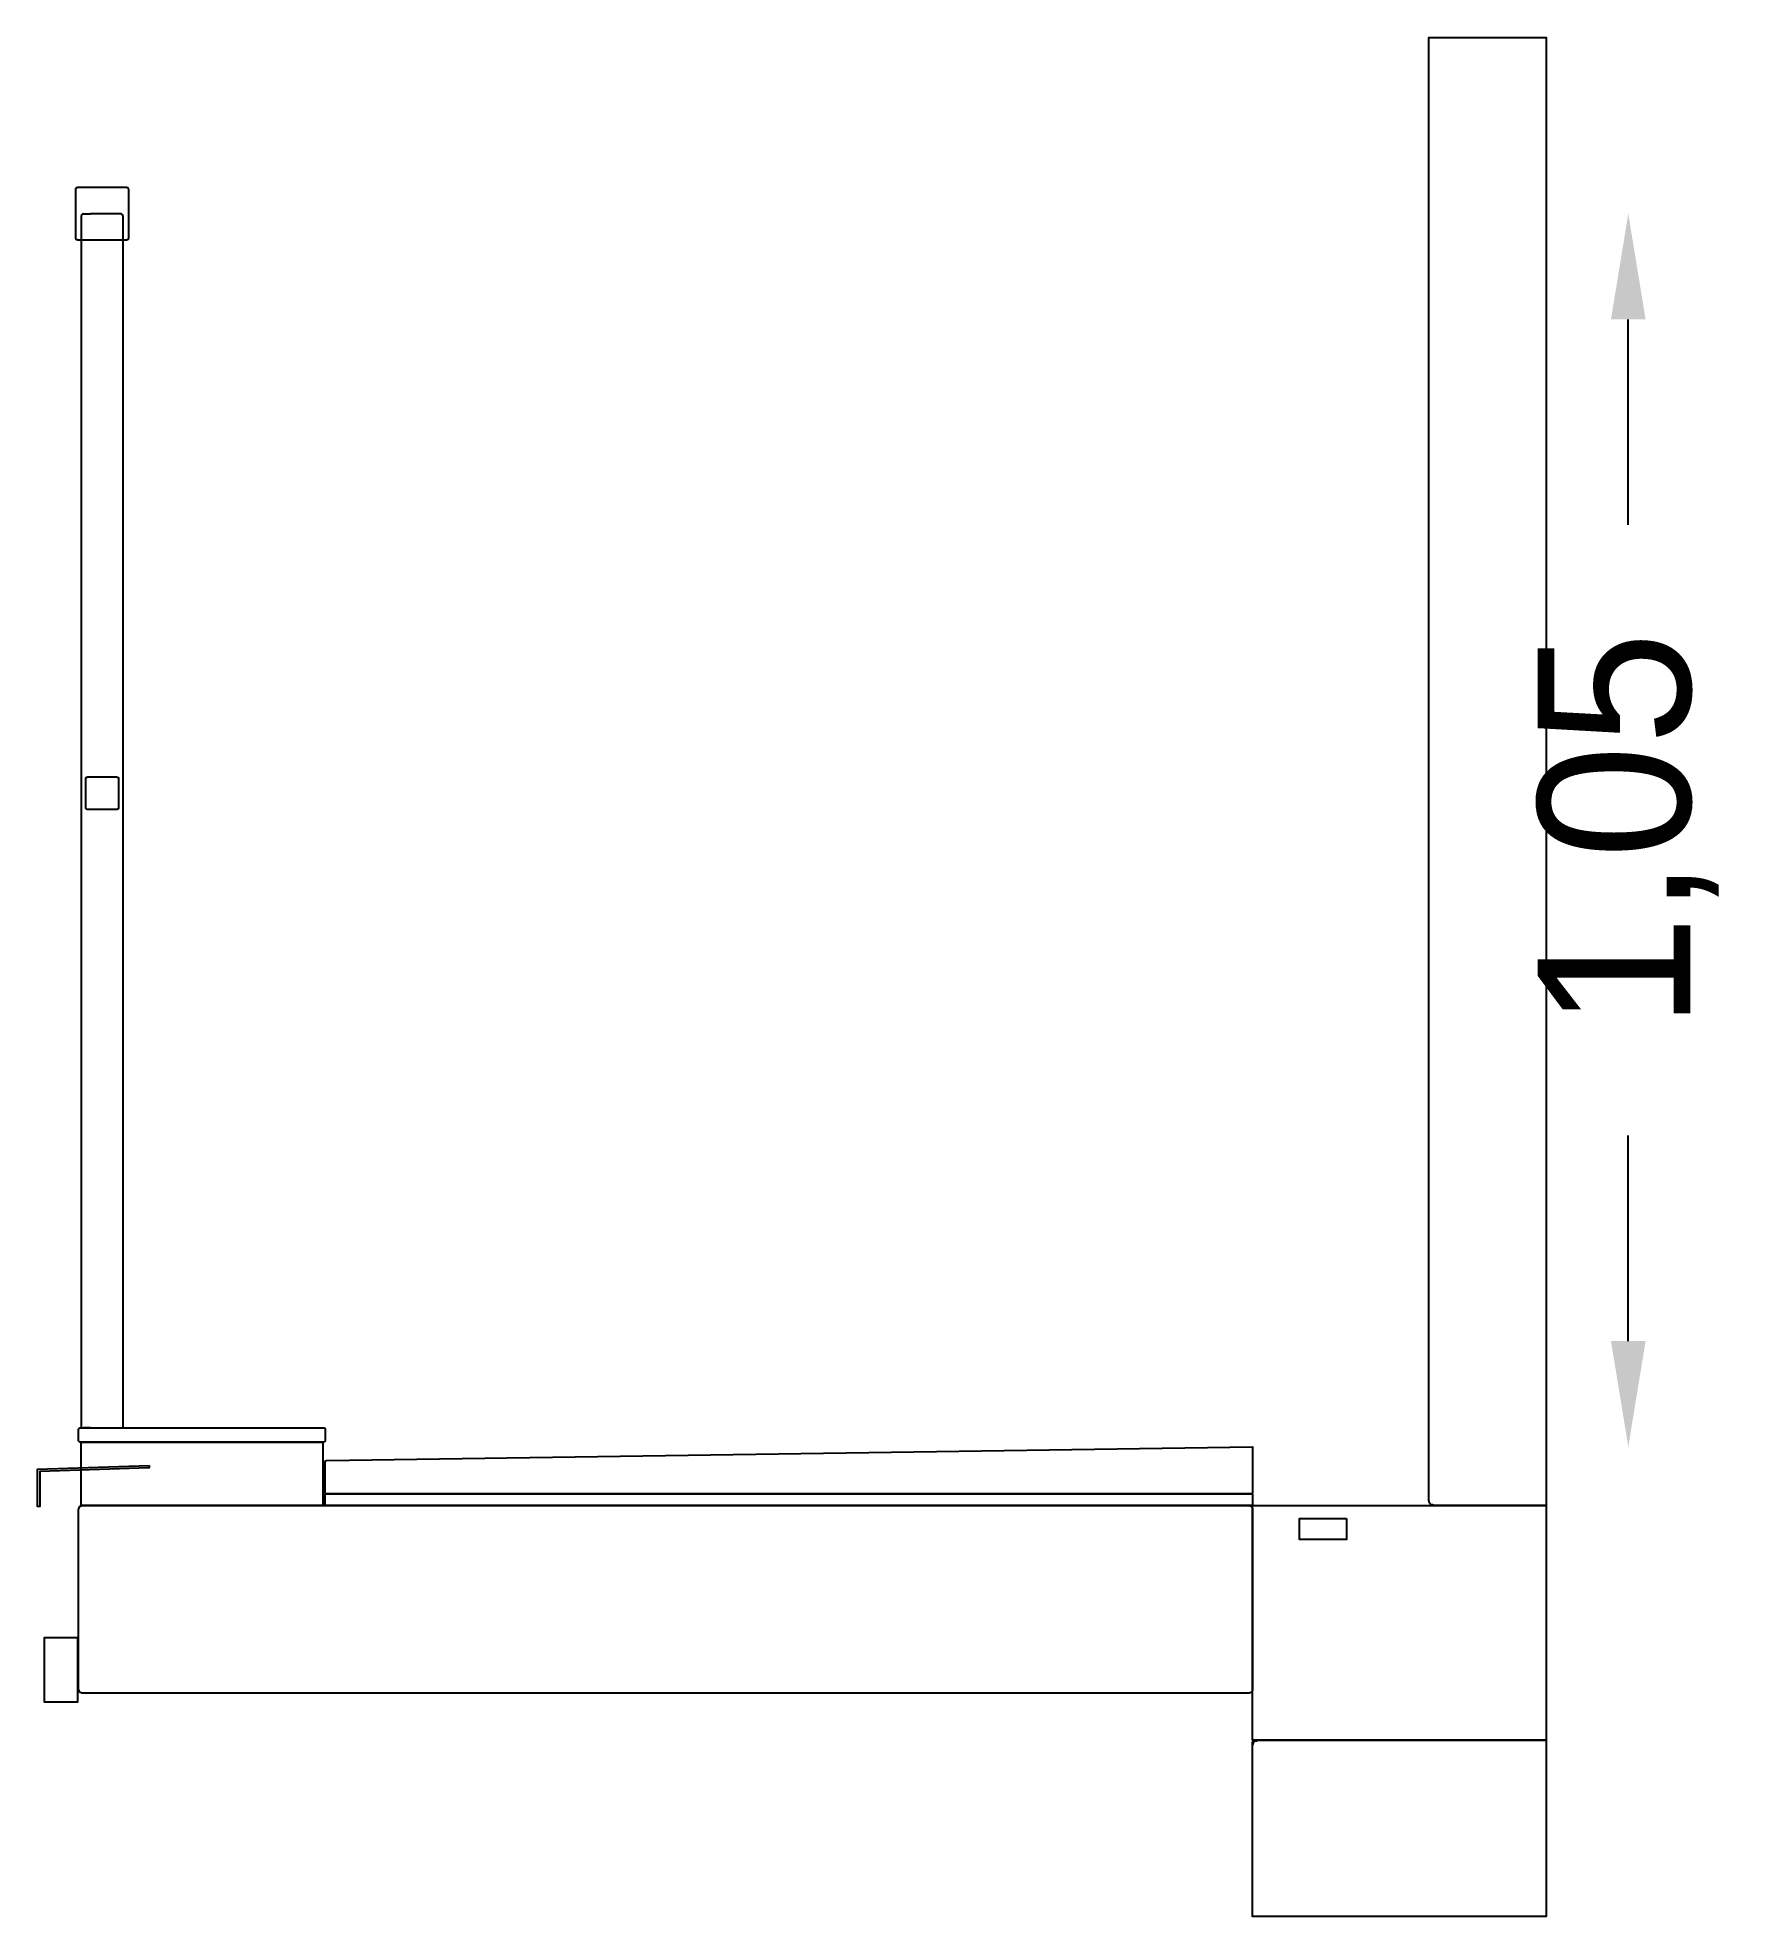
# Model space of a CAD drawing. Header units: metres. Extents: x 1373.1 to 1414.4, y -13.4 to 4.5.
# Drawn here: x 1412.965 to 1414.405, y 2.85 to 4.45 of the extents above.
import ezdxf

# ---------------------------------------------------------------- set-up
doc = ezdxf.new("R2010")
doc.units = ezdxf.units.M
for name, color, linetype in [('CORTE', 7, 'Continuous'), ('COTAS', 4, 'Continuous'), ('VISTA', 8, 'Continuous')]:
    doc.layers.add(name, color=color, linetype=linetype)
doc.dimstyles.get("Standard").update_dxf_attribs({"dimtxt": 2.5, "dimasz": 2.5, "dimexe": 1.25, "dimexo": 0.625, "dimtad": 1, "dimcen": 2.5, "dimazin": 3, "dimtfac": 1, "dimtmove": 0, "dimatfit": 3})

# ---------------------------------------------------------------- blocks, each defined once
blk = doc.blocks.new('_CLOSEDFILLED')
at = {"color": 0, "linetype": 'BYBLOCK'}
blk.add_solid([(-1, 0.164), (0, 0), (-1, -0.164)], dxfattribs=at)
blk = doc.blocks.new('*D4')
for p, q in [((1414.32, 4.3), (1414.32, 4.3)), ((1414.32, 4.035), (1414.32, 4.21)), ((1414.32, 3.34), (1414.32, 3.515)), ((1414.32, 3.25), (1414.32, 3.25))]:
    blk.add_line(p, q)
at = {"layer": 'Defpoints'}
for p in [(1414.32, 4.3), (1414.32, 3.25), (1414.32, 3.25)]:
    blk.add_point(p, dxfattribs=at)
at = {"layer": 'COTAS', "xscale": 0.09, "yscale": 0.09}
for p, rotation in [((1414.32, 4.3), 90), ((1414.32, 3.25), 270)]:
    blk.add_blockref('_CLOSEDFILLED', p, dxfattribs=dict(at, rotation=rotation))
at = {"layer": 'COTAS', "insert": (1414.32, 3.775), "char_height": 0.13, "attachment_point": 5, "rotation": 90}
blk.add_mtext('1,05', dxfattribs=at)

msp = doc.modelspace()

# ---------------------------------------------------------------- linework, layer by layer
at = {"layer": 'CORTE'}
for points in [[(1414.1511, 3.2016), (1414.1508, 3.2019), (1414.1504, 3.2032), (1414.15, 3.2045), (1414.15, 4.45), (1414.25, 4.45), (1414.25, 3.2), (1414.1545, 3.2), (1414.1532, 3.2004), (1414.1519, 3.2008), (1414.1516, 3.2011), (1414.1513, 3.2013), (1414.1511, 3.2016)], [(1414, 3.2), (1414.25, 3.2), (1414.25, 3), (1414, 3), (1414, 3.2)], [(1414, 2.9983), (1414.0002, 2.9988), (1414.0003, 2.9993), (1414.0004, 2.9994), (1414.0005, 2.9995), (1414.0006, 2.9996), (1414.0007, 2.9997), (1414.0012, 2.9998), (1414.0017, 3), (1414.15, 3), (1414.25, 3), (1414.25, 2.85), (1414, 2.85), (1414, 2.9983)], [(1414, 2.9955), (1414.0004, 2.9968), (1414.0008, 2.9981), (1414.0011, 2.9984), (1414.0013, 2.9987), (1414.0016, 2.9989), (1414.0019, 2.9992), (1414.0032, 2.9996), (1414.0045, 3), (1414.15, 3), (1414.25, 3), (1414.25, 2.85), (1414, 2.85), (1414, 2.9955)]]:
    msp.add_lwpolyline(points, close=True, dxfattribs=at)
at = {"layer": 'VISTA'}
for p, q in [((1413.0025, 4.2983), (1413.0026, 4.2985)), ((1413.0025, 3.4555), (1413.0025, 4.2983)), ((1413.0026, 4.2985), (1413.0028, 4.2993)), ((1413.0028, 4.2993), (1413.003, 4.2995)), ((1413.0028, 4.2993), (1413.0028, 4.2993)), ((1413.0032, 4.2997), (1413.003, 4.2995)), ((1413.003, 4.2995), (1413.003, 4.2995)), ((1413.0032, 4.2997), (1413.0034, 4.2997)), ((1413.0042, 4.3), (1413.0034, 4.2997)), ((1413.0042, 4.3), (1413.01, 4.3)), ((1413.0358, 4.3), (1413.01, 4.3)), ((1413.0358, 4.3), (1413.036, 4.2999)), ((1413.0368, 4.2997), (1413.036, 4.2999)), ((1413.0368, 4.2997), (1413.0368, 4.2997)), ((1413.037, 4.2995), (1413.0368, 4.2997)), ((1413.037, 4.2995), (1413.0372, 4.2993)), ((1413.0372, 4.2993), (1413.0374, 4.2985)), ((1413.0372, 4.2993), (1413.0372, 4.2993)), ((1413.0374, 4.2985), (1413.0375, 4.2983)), ((1413.0375, 4.2983), (1413.0375, 3.4555)), ((1413.0025, 3.266), (1413.0025, 3.4555)), ((1413.0375, 3.4555), (1413.0375, 3.266)), ((1413.0028, 3.266), (1413.0025, 3.266)), ((1413.003, 3.266), (1413.0028, 3.266)), ((1413.0028, 3.266), (1413.0028, 3.266)), ((1413.003, 3.266), (1413.0032, 3.266)), ((1413.0034, 3.266), (1413.0032, 3.266)), ((1413.0034, 3.266), (1413.0042, 3.266)), ((1413.01, 3.266), (1413.0042, 3.266)), ((1413.01, 3.266), (1413.0358, 3.266)), ((1413.036, 3.266), (1413.0358, 3.266)), ((1413.036, 3.266), (1413.0368, 3.266)), ((1413.0368, 3.266), (1413.037, 3.266)), ((1413.0372, 3.266), (1413.037, 3.266)), ((1413.0372, 3.266), (1413.0372, 3.266)), ((1413.0375, 3.266), (1413.0372, 3.266))]:
    msp.add_line(p, q, dxfattribs=at)
for points in [[(1412.9979, 4.2781), (1412.9978, 4.2782), (1412.9977, 4.2787), (1412.9975, 4.2792), (1412.9975, 4.2999), (1412.9975, 4.3208), (1412.9977, 4.3213), (1412.9978, 4.3218), (1412.9979, 4.3219), (1412.998, 4.322), (1412.9981, 4.3221), (1412.9982, 4.3222), (1412.9987, 4.3223), (1412.9992, 4.3225), (1413.0199, 4.3225), (1413.0408, 4.3225), (1413.0413, 4.3223), (1413.0418, 4.3222), (1413.0419, 4.3221), (1413.042, 4.322), (1413.0421, 4.3219), (1413.0422, 4.3218), (1413.0423, 4.3213), (1413.0425, 4.3208), (1413.0425, 4.2999), (1413.0425, 4.2792), (1413.0423, 4.2787), (1413.0422, 4.2782), (1413.0421, 4.2781), (1413.042, 4.278), (1413.0419, 4.2779), (1413.0418, 4.2778), (1413.0413, 4.2777), (1413.0408, 4.2775), (1413.0199, 4.2775), (1412.9992, 4.2775), (1412.9987, 4.2777), (1412.9982, 4.2778), (1412.9981, 4.2779), (1412.998, 4.278), (1412.9979, 4.2781)], [(1413.0064, 3.7931), (1413.0063, 3.7932), (1413.0062, 3.7937), (1413.006, 3.7942), (1413.006, 3.8065), (1413.006, 3.8188), (1413.0062, 3.8193), (1413.0063, 3.8198), (1413.0064, 3.8199), (1413.0065, 3.82), (1413.0066, 3.8201), (1413.0067, 3.8202), (1413.0072, 3.8203), (1413.0077, 3.8205), (1413.02, 3.8205), (1413.0323, 3.8205), (1413.0328, 3.8203), (1413.0333, 3.8202), (1413.0334, 3.8201), (1413.0335, 3.82), (1413.0336, 3.8199), (1413.0337, 3.8198), (1413.0338, 3.8193), (1413.034, 3.8188), (1413.034, 3.8065), (1413.034, 3.7942), (1413.0338, 3.7937), (1413.0337, 3.7932), (1413.0336, 3.7931), (1413.0335, 3.793), (1413.0334, 3.7929), (1413.0333, 3.7928), (1413.0328, 3.7927), (1413.0323, 3.7925), (1413.02, 3.7925), (1413.0077, 3.7925), (1413.0072, 3.7927), (1413.0067, 3.7928), (1413.0066, 3.7929), (1413.0065, 3.793), (1413.0064, 3.7931)], [(1413, 3.255), (1413, 3.265), (1413.0003, 3.2657), (1413.001, 3.266), (1413.209, 3.266), (1413.2097, 3.2657), (1413.21, 3.265), (1413.21, 3.255), (1413.2097, 3.2543), (1413.209, 3.254), (1413.001, 3.254), (1413.0003, 3.2543), (1413, 3.255)], [(1413.208, 3.254), (1413.208, 3.2), (1413.003, 3.2), (1413.0021, 3.1997), (1413.002, 3.1997), (1413.002, 3.254), (1413.208, 3.254)], [(1413.2103, 3.2103), (1413.21, 3.211), (1413.21, 3.2372), (1413.2103, 3.2379), (1413.211, 3.2382), (1413.5, 3.2425), (1413.9998, 3.25), (1414.0001, 3.2497), (1414, 3.249), (1414, 3.211), (1413.9997, 3.2103), (1413.999, 3.21), (1413.211, 3.21), (1413.2103, 3.2103)], [(1413.06, 3.234), (1413.06, 3.232), (1412.967, 3.229), (1412.967, 3.199), (1412.965, 3.199), (1412.965, 3.231), (1413.06, 3.234)], [(1413.0007, 3.0411), (1413.0006, 3.0413), (1413.0003, 3.0421), (1413, 3.043), (1413, 3.12), (1413, 3.197), (1413.0003, 3.1979), (1413.0006, 3.1987), (1413.0007, 3.1989), (1413.0009, 3.1991), (1413.0011, 3.1993), (1413.0013, 3.1994), (1413.0021, 3.1997), (1413.003, 3.2), (1413.5, 3.2), (1413.997, 3.2), (1413.9979, 3.1997), (1413.9987, 3.1994), (1413.9989, 3.1993), (1413.9991, 3.1991), (1413.9993, 3.1989), (1413.9994, 3.1987), (1413.9997, 3.1979), (1414, 3.197), (1414, 3.12), (1414, 3.043), (1413.9997, 3.0421), (1413.9994, 3.0413), (1413.9993, 3.0411), (1413.9991, 3.0409), (1413.9989, 3.0407), (1413.9987, 3.0406), (1413.9979, 3.0403), (1413.997, 3.04), (1413.5, 3.04), (1413.003, 3.04), (1413.0021, 3.0403), (1413.0013, 3.0406), (1413.0011, 3.0407), (1413.0009, 3.0409), (1413.0007, 3.0411)], [(1413.21, 3.2), (1413.21, 3.21), (1414, 3.21), (1414, 3.2), (1413.21, 3.2)], [(1414.08, 3.189), (1414.08, 3.18), (1414.08, 3.171), (1414.06, 3.171), (1414.04, 3.171), (1414.04, 3.18), (1414.04, 3.189), (1414.06, 3.189), (1414.08, 3.189)], [(1412.999, 3.0875), (1412.999, 3.0561), (1412.999, 3.0325), (1412.987, 3.0325), (1412.971, 3.0325), (1412.971, 3.0639), (1412.971, 3.0875), (1412.983, 3.0875), (1412.999, 3.0875)]]:
    msp.add_lwpolyline(points, close=True, dxfattribs=at)

# ---------------------------------------------------------------- dimensions: what is measured, and where the dimension line sits
at = {"layer": 'COTAS'}
dim = msp.add_linear_dim(base=(1414.32, 3.25), p1=(1414.32, 3.25), p2=(1414.32, 4.3), angle=90, dimstyle='Standard', override={"dimtxt": 0.13, "dimasz": 0.09}, dxfattribs=at)
dim.commit()
dim.dimension.update_dxf_attribs({"geometry": '*D4', "text_midpoint": (1414.32, 3.775)})

doc.saveas('drawing.dxf')
